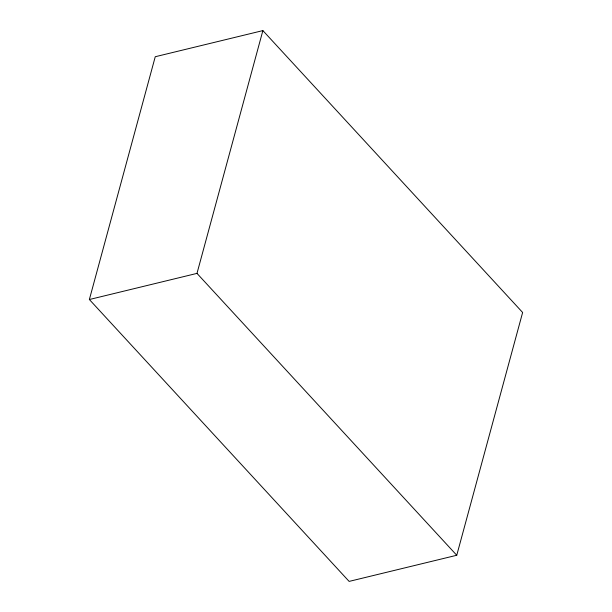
<?xml version="1.0" encoding="UTF-8"?>
<svg xmlns="http://www.w3.org/2000/svg" width="612" height="612" viewBox="0 0 612 612"><rect width="100%" height="100%" fill="white"/><g stroke="black" fill="none" stroke-linecap="round" stroke-linejoin="round"><path stroke-width="0.92" d="M89.367 299.52L155.249 56.732L262.877 30.6L522.633 312.48L456.751 555.268L349.123 581.4L89.367 299.52L196.988 273.388L456.751 555.268M196.988 273.388L262.877 30.6"/></g></svg>
